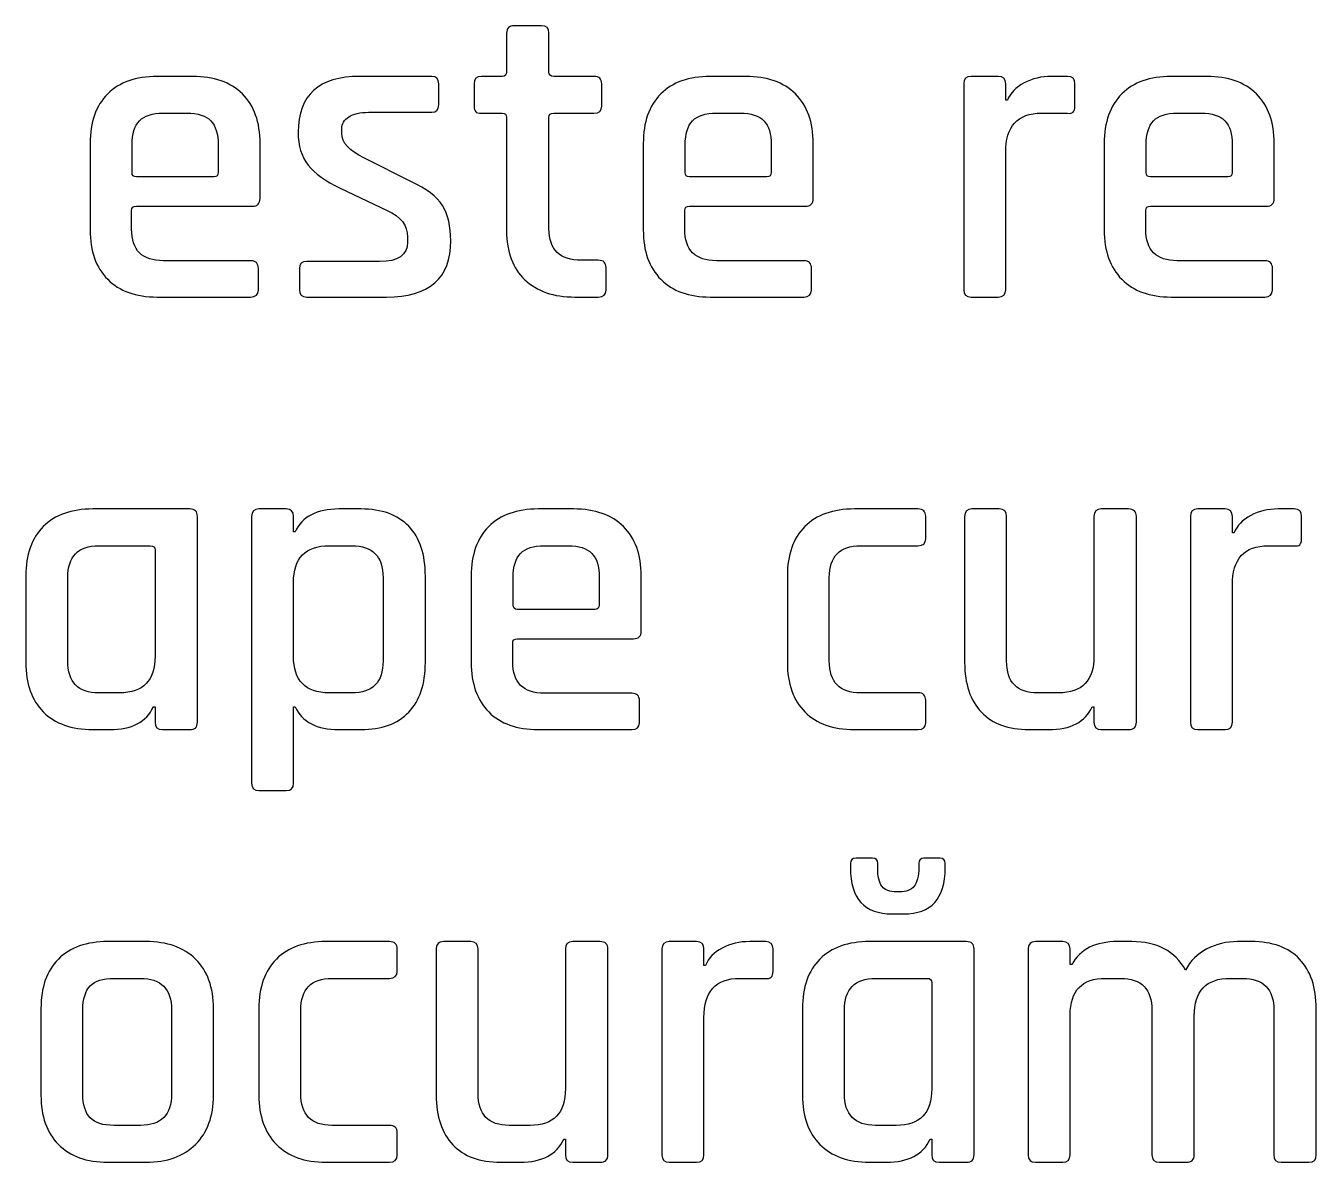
# Model space of a CAD drawing. Extents: x 5 to 177, y 88 to 167.
# Drawn here: x 79.69 to 93.38, y 133.26 to 145.3 of the extents above; entities that cross this region are included whole.
import ezdxf

# ---------------------------------------------------------------- set-up
doc = ezdxf.new("R2010")
doc.units = 0
doc.layers.add('Layer_1', color=7, linetype='CONTINUOUS')

msp = doc.modelspace()

# ---------------------------------------------------------------- linework, layer by layer
at = {"layer": 'Layer_1', "color": 7}
for points in [[(84.790139, 145.22618), (84.790139, 144.81332)], [(85.162209, 145.303901), (84.872822, 145.303901), (84.872822, 145.303901)], [(85.239931, 144.81332), (85.239931, 145.22618)], [(81.460797, 144.767569), (81.084869, 144.767569), (81.084869, 144.767569)], [(83.996939, 144.767569), (83.235713, 144.767569), (83.235713, 144.767569)], [(84.070252, 144.46495), (84.070252, 144.689297)], [(84.446181, 144.689297), (84.446181, 144.451172)], [(84.744388, 144.767569), (84.524452, 144.767569)], [(85.716731, 144.767569), (85.29009, 144.767569)], [(85.799414, 144.451172), (85.799414, 144.689297)], [(87.326281, 144.767569), (86.950352, 144.767569), (86.950352, 144.767569)], [(89.638076, 144.689297), (89.638076, 142.506483)], [(90.004635, 144.767569), (89.715797, 144.767569), (89.715797, 144.767569)], [(90.101098, 144.515112), (90.082909, 144.515112), (90.082909, 144.689297)], [(90.738853, 144.767569), (90.569079, 144.767569)], [(90.816577, 144.451172), (90.816577, 144.689297)], [(92.215008, 144.767569), (91.839079, 144.767569), (91.839079, 144.767569)], [(81.148812, 144.377859), (81.401268, 144.377859)], [(81.148812, 144.377859), (81.148812, 144.377859)], [(83.327765, 144.386679), (83.996939, 144.386679)], [(84.524452, 144.377859), (84.744388, 144.377859)], [(85.29009, 144.377859), (85.716731, 144.377859)], [(87.014843, 144.377859), (87.266749, 144.377859)], [(87.014843, 144.377859), (87.014843, 144.377859)], [(90.463246, 144.377859), (90.738853, 144.377859)], [(91.903019, 144.377859), (92.155478, 144.377859)], [(91.903019, 144.377859), (91.903019, 144.377859)], [(84.790139, 144.331558), (84.790139, 143.13046)], [(85.239931, 143.15306), (85.239931, 144.331558)], [(83.042785, 144.162335), (83.042785, 144.212494)], [(80.373801, 144.056501), (80.373801, 143.139279)], [(80.818632, 143.749475), (80.818632, 144.04272)], [(81.731445, 144.04272), (81.731445, 143.749475)], [(82.176276, 143.473868), (82.176276, 144.056501)], [(86.239835, 144.056501), (86.239835, 143.139279)], [(86.684666, 143.749475), (86.684666, 144.04272)], [(87.596926, 144.04272), (87.596926, 143.749475)], [(88.041757, 143.473868), (88.041757, 144.056501)], [(90.082909, 142.506483), (90.082909, 143.960591)], [(91.128012, 144.056501), (91.128012, 143.139279)], [(91.572842, 143.749475), (91.572842, 144.04272)], [(92.485656, 144.04272), (92.485656, 143.749475)], [(92.930486, 143.473868), (92.930486, 144.056501)], [(83.781415, 143.648603), (83.277052, 143.905467)], [(81.685694, 143.703173), (80.864936, 143.703173)], [(87.551175, 143.703173), (86.730417, 143.703173)], [(92.439905, 143.703173), (91.619146, 143.703173)], [(83.024596, 143.584109), (83.524547, 143.345984)], [(80.813673, 143.148649), (80.813673, 143.345984)], [(80.864936, 143.391735), (82.093593, 143.391735)], [(86.679704, 143.148649), (86.679704, 143.345984)], [(86.730417, 143.391735), (87.959627, 143.391735)], [(91.567881, 143.148649), (91.567881, 143.345984)], [(91.619146, 143.391735), (92.847803, 143.391735)], [(83.740625, 143.065966), (83.740625, 143.010845)], [(82.075404, 142.81351), (81.148812, 142.81351)], [(82.158086, 142.502075), (82.158086, 142.731381)], [(82.594097, 142.731381), (82.594097, 142.506483)], [(83.441867, 142.804691), (82.671268, 142.804691)], [(85.763035, 142.818472), (85.583889, 142.818472)], [(85.845165, 142.502075), (85.845165, 142.7402)], [(87.940885, 142.81351), (87.014843, 142.81351)], [(88.023567, 142.502075), (88.023567, 142.731381)], [(92.829614, 142.81351), (91.903019, 142.81351)], [(92.912297, 142.502075), (92.912297, 142.731381)], [(81.084869, 142.428762), (82.075404, 142.428762)], [(82.671268, 142.428762), (83.515177, 142.428762)], [(85.515537, 142.428762), (85.763035, 142.428762)], [(86.950352, 142.428762), (87.940885, 142.428762)], [(89.715797, 142.428762), (90.004635, 142.428762)], [(91.839079, 142.428762), (92.829614, 142.428762)], [(81.429931, 140.181458), (80.402464, 140.181458), (80.402464, 140.181458)], [(82.452986, 140.181458), (82.164149, 140.181458), (82.164149, 140.181458)], [(83.246186, 140.181458), (83.012469, 140.181458)], [(85.501757, 140.181458), (85.126381, 140.181458), (85.126381, 140.181458)], [(89.153007, 140.181458), (88.47832, 140.181458), (88.47832, 140.181458)], [(90.015108, 140.181458), (89.72572, 140.181458), (89.72572, 140.181458)], [(91.38598, 140.181458), (91.097145, 140.181458)], [(92.409035, 140.181458), (92.120201, 140.181458), (92.120201, 140.181458)], [(93.142703, 140.181458), (92.97293, 140.181458)], [(81.512063, 137.920372), (81.512063, 140.103186)], [(82.085877, 140.103186), (82.085877, 137.273798)], [(82.548897, 139.938371), (82.530707, 139.938371), (82.530707, 140.103186)], [(89.235139, 139.865061), (89.235139, 140.103186)], [(89.647999, 140.103186), (89.647999, 138.553168)], [(90.092829, 138.571908), (90.092829, 140.103186)], [(91.018871, 140.103186), (91.018871, 138.62207)], [(91.468662, 137.920372), (91.468662, 140.103186)], [(92.041926, 140.103186), (92.041926, 137.920372)], [(92.504949, 139.929001), (92.486757, 139.929001), (92.486757, 140.103186)], [(93.220424, 139.865061), (93.220424, 140.103186)], [(80.466957, 139.791748), (81.012109, 139.791748)], [(80.466957, 139.791748), (80.466957, 139.791748)], [(81.063372, 139.745447), (81.063372, 138.62207)], [(82.907186, 139.791748), (83.149722, 139.791748)], [(82.907186, 139.791748), (82.907186, 139.791748)], [(85.190322, 139.791748), (85.442778, 139.791748)], [(85.190322, 139.791748), (85.190322, 139.791748)], [(88.542814, 139.791748), (89.153007, 139.791748)], [(92.867647, 139.791748), (93.142703, 139.791748)], [(79.69195, 139.47039), (79.69195, 138.553168)], [(80.13678, 138.571908), (80.13678, 139.452201)], [(83.480453, 139.452201), (83.480453, 138.571908)], [(83.929141, 138.553168), (83.929141, 139.47039)], [(84.415314, 139.47039), (84.415314, 138.553168)], [(84.860144, 139.163364), (84.860144, 139.456609)], [(85.772955, 139.456609), (85.772955, 139.163364)], [(86.217785, 138.887757), (86.217785, 139.47039)], [(87.767803, 139.47039), (87.767803, 138.553168)], [(88.212634, 138.571357), (88.212634, 139.452201)], [(82.530707, 138.62207), (82.530707, 139.401489)], [(92.486757, 137.920372), (92.486757, 139.37448)], [(85.727204, 139.117062), (84.905895, 139.117062)], [(84.855183, 138.562538), (84.855183, 138.759873)], [(84.905895, 138.805624), (86.135103, 138.805624)], [(80.686893, 138.23236), (80.466957, 138.23236)], [(83.149722, 138.23236), (82.907186, 138.23236)], [(86.116914, 138.227399), (85.190322, 138.227399)], [(89.153007, 138.23236), (88.542814, 138.23236)], [(90.643493, 138.23236), (90.423007, 138.23236)], [(81.044632, 138.085737), (81.063372, 138.085737), (81.063372, 137.920372)], [(82.530707, 137.273798), (82.530707, 138.085737), (82.548897, 138.085737)], [(86.199596, 137.915964), (86.199596, 138.145269)], [(89.235139, 137.915964), (89.235139, 138.154089)], [(91.000682, 138.085737), (91.018871, 138.085737), (91.018871, 137.920372)], [(80.402464, 137.842651), (80.58161, 137.842651)], [(81.141093, 137.842651), (81.429931, 137.842651)], [(83.012469, 137.842651), (83.246186, 137.842651)], [(85.126381, 137.842651), (86.116914, 137.842651)], [(88.47832, 137.842651), (89.153007, 137.842651)], [(90.331507, 137.842651), (90.537659, 137.842651)], [(91.097145, 137.842651), (91.38598, 137.842651)], [(92.120201, 137.842651), (92.409035, 137.842651)], [(82.164149, 137.196074), (82.452986, 137.196074)], [(88.670694, 136.480599), (88.49651, 136.480599), (88.49651, 136.480599)], [(89.386173, 136.480599), (89.216397, 136.480599)], [(88.436427, 136.425478), (88.436427, 136.374765)], [(88.725815, 136.379727), (88.725815, 136.425478)], [(89.161276, 136.425478), (89.161276, 136.379727)], [(89.441294, 136.374765), (89.441294, 136.425478)], [(88.955121, 136.122859), (88.927562, 136.122859)], [(88.881811, 135.888592), (89.000872, 135.888592)], [(80.966358, 135.595347), (80.562868, 135.595347), (80.562868, 135.595347)], [(83.548801, 135.595347), (82.874115, 135.595347), (82.874115, 135.595347)], [(83.630934, 135.27895), (83.630934, 135.517075)], [(84.043794, 135.517075), (84.043794, 133.967057)], [(84.410352, 135.595347), (84.121515, 135.595347), (84.121515, 135.595347)], [(84.488074, 133.985796), (84.488074, 135.517075)], [(85.414666, 135.517075), (85.414666, 134.035959)], [(85.781224, 135.595347), (85.492937, 135.595347)], [(85.864457, 133.334261), (85.864457, 135.517075)], [(86.437721, 135.517075), (86.437721, 133.334261)], [(86.80428, 135.595347), (86.515442, 135.595347), (86.515442, 135.595347)], [(86.90019, 135.34289), (86.882551, 135.34289), (86.882551, 135.517075)], [(87.537948, 135.595347), (87.368724, 135.595347)], [(87.616219, 135.27895), (87.616219, 135.517075)], [(89.665638, 135.595347), (88.638724, 135.595347), (88.638724, 135.595347)], [(89.74832, 133.334261), (89.74832, 135.517075)], [(90.321584, 135.517075), (90.321584, 133.334261)], [(90.688693, 135.595347), (90.399856, 135.595347), (90.399856, 135.595347)], [(90.784604, 135.35226), (90.766415, 135.35226), (90.766415, 135.517075)], [(91.422361, 135.595347), (91.270777, 135.595347)], [(92.688503, 135.595347), (92.541327, 135.595347)], [(80.626811, 135.205637), (80.906826, 135.205637)], [(80.626811, 135.205637), (80.626811, 135.205637)], [(82.938056, 135.205637), (83.548801, 135.205637)], [(87.262891, 135.205637), (87.537948, 135.205637)], [(88.702665, 135.205637), (89.248369, 135.205637)], [(88.702665, 135.205637), (88.702665, 135.205637)], [(91.142896, 135.205637), (91.302747, 135.205637)], [(92.463056, 135.205637), (92.596451, 135.205637)], [(89.299079, 135.159336), (89.299079, 134.035959)], [(79.852353, 134.884279), (79.852353, 133.967057)], [(80.296631, 133.980838), (80.296631, 134.870498)], [(81.237006, 134.870498), (81.237006, 133.980838)], [(81.681836, 133.967057), (81.681836, 134.884279)], [(82.163598, 134.884279), (82.163598, 133.967057)], [(82.608428, 133.985246), (82.608428, 134.86609)], [(86.882551, 133.334261), (86.882551, 134.788369)], [(87.928207, 134.884279), (87.928207, 133.967057)], [(88.372487, 133.985246), (88.372487, 134.86609)], [(90.766415, 133.334261), (90.766415, 134.815928)], [(91.633477, 134.86609), (91.633477, 133.334261)], [(92.082716, 133.334261), (92.082716, 134.806558)], [(92.926628, 134.86609), (92.926628, 133.334261)], [(93.375869, 133.334261), (93.375869, 134.884279)], [(80.906826, 133.646249), (80.626811, 133.646249)], [(83.548801, 133.646249), (82.938056, 133.646249)], [(83.630934, 133.329853), (83.630934, 133.567978)], [(85.038737, 133.646249), (84.818801, 133.646249)], [(88.9226, 133.646249), (88.702665, 133.646249)], [(85.395923, 133.499626), (85.414666, 133.499626), (85.414666, 133.334261)], [(89.28089, 133.499626), (89.299079, 133.499626), (89.299079, 133.334261)], [(80.562868, 133.25654), (80.966358, 133.25654)], [(82.874115, 133.25654), (83.548801, 133.25654)], [(84.726749, 133.25654), (84.933454, 133.25654)], [(85.492937, 133.25654), (85.781224, 133.25654)], [(86.515442, 133.25654), (86.80428, 133.25654)], [(88.638724, 133.25654), (88.817317, 133.25654)], [(89.3768, 133.25654), (89.665638, 133.25654)], [(90.399856, 133.25654), (90.688693, 133.25654)], [(91.711199, 133.25654), (92.000586, 133.25654)], [(93.004349, 133.25654), (93.297595, 133.25654)]]:
    msp.add_lwpolyline(points, dxfattribs=at)
for points in [[(84.872822, 145.303901), (84.817788, 145.303901), (84.790139, 145.278038), (84.790139, 145.22618)], [(85.239931, 145.22618), (85.239931, 145.278038), (85.214068, 145.303901), (85.162209, 145.303901)], [(84.790139, 144.81332), (84.790139, 144.782628), (84.77508, 144.767569), (84.744388, 144.767569)], [(85.29009, 144.767569), (85.256576, 144.767569), (85.239931, 144.782628), (85.239931, 144.81332)], [(81.084869, 144.767569), (80.858385, 144.767569), (80.683585, 144.705635), (80.560113, 144.58181)], [(81.988313, 144.58181), (81.862724, 144.705635), (81.687283, 144.767569), (81.460797, 144.767569)], [(83.235713, 144.767569), (82.798621, 144.767569), (82.580316, 144.570521), (82.580316, 144.176116)], [(84.070252, 144.689297), (84.070252, 144.741156), (84.045975, 144.767569), (83.996939, 144.767569)], [(84.524452, 144.767569), (84.472594, 144.767569), (84.446181, 144.741156), (84.446181, 144.689297)], [(85.799414, 144.689297), (85.799414, 144.741156), (85.771764, 144.767569), (85.716731, 144.767569)], [(86.950352, 144.767569), (86.723869, 144.767569), (86.549066, 144.705635), (86.425594, 144.58181)], [(87.853794, 144.58181), (87.728205, 144.705635), (87.552764, 144.767569), (87.326281, 144.767569)], [(89.715797, 144.767569), (89.663586, 144.767569), (89.638076, 144.741156), (89.638076, 144.689297)], [(90.082909, 144.689297), (90.082909, 144.741156), (90.05614, 144.767569), (90.004635, 144.767569)], [(90.277487, 144.698667), (90.190351, 144.652806), (90.13179, 144.591312), (90.101098, 144.515112)], [(90.569079, 144.767569), (90.461835, 144.767569), (90.364976, 144.744528), (90.277487, 144.698667)], [(90.816577, 144.689297), (90.816577, 144.741156), (90.790711, 144.767569), (90.738853, 144.767569)], [(91.839079, 144.767569), (91.612596, 144.767569), (91.437796, 144.705635), (91.314324, 144.58181)], [(92.74252, 144.58181), (92.616932, 144.705635), (92.441491, 144.767569), (92.215008, 144.767569)], [(80.560113, 144.58181), (80.435935, 144.457985), (80.373801, 144.282985), (80.373801, 144.056501)], [(82.176276, 144.056501), (82.176276, 144.282985), (82.113549, 144.457985), (81.988313, 144.58181)], [(86.425594, 144.58181), (86.301416, 144.457985), (86.239835, 144.282985), (86.239835, 144.056501)], [(88.041757, 144.056501), (88.041757, 144.282985), (87.97903, 144.457985), (87.853794, 144.58181)], [(91.314324, 144.58181), (91.190146, 144.457985), (91.128012, 144.282985), (91.128012, 144.056501)], [(92.930486, 144.056501), (92.930486, 144.282985), (92.867757, 144.457985), (92.74252, 144.58181)], [(80.896906, 144.297381), (80.948764, 144.35065), (81.032748, 144.377859), (81.148812, 144.377859)], [(81.401268, 144.377859), (81.517685, 144.377859), (81.601866, 144.35065), (81.653724, 144.297381)], [(83.116098, 144.338724), (83.165134, 144.370474), (83.23569, 144.386679), (83.327765, 144.386679)], [(83.996939, 144.386679), (84.045975, 144.386679), (84.070252, 144.413092), (84.070252, 144.46495)], [(84.446181, 144.451172), (84.446181, 144.423656), (84.45178, 144.40423), (84.462716, 144.393294)], [(84.462716, 144.393294), (84.473299, 144.382711), (84.494113, 144.377859), (84.524452, 144.377859)], [(84.744388, 144.377859), (84.77508, 144.377859), (84.790139, 144.36225), (84.790139, 144.331558)], [(85.239931, 144.331558), (85.239931, 144.36225), (85.256576, 144.377859), (85.29009, 144.377859)], [(85.716731, 144.377859), (85.771764, 144.377859), (85.799414, 144.402136), (85.799414, 144.451172)], [(86.762387, 144.297381), (86.814245, 144.35065), (86.898779, 144.377859), (87.014843, 144.377859)], [(87.266749, 144.377859), (87.383166, 144.377859), (87.467347, 144.35065), (87.519205, 144.297381)], [(90.082909, 143.960591), (90.082909, 144.238577), (90.209246, 144.377859), (90.463246, 144.377859)], [(90.738853, 144.377859), (90.790711, 144.368687), (90.816577, 144.392964), (90.816577, 144.451172)], [(91.651116, 144.297381), (91.702975, 144.35065), (91.786958, 144.377859), (91.903019, 144.377859)], [(92.155478, 144.377859), (92.271895, 144.377859), (92.356076, 144.35065), (92.407935, 144.297381)], [(80.818632, 144.04272), (80.818632, 144.159137), (80.844695, 144.243759), (80.896906, 144.297381)], [(81.653724, 144.297381), (81.705583, 144.243759), (81.731445, 144.159137), (81.731445, 144.04272)], [(83.042785, 144.212494), (83.042785, 144.264352), (83.067062, 144.306621), (83.116098, 144.338724)], [(86.684666, 144.04272), (86.684666, 144.159137), (86.710176, 144.243759), (86.762387, 144.297381)], [(87.519205, 144.297381), (87.571064, 144.243759), (87.596926, 144.159137), (87.596926, 144.04272)], [(91.572842, 144.04272), (91.572842, 144.159137), (91.598905, 144.243759), (91.651116, 144.297381)], [(92.407935, 144.297381), (92.459793, 144.243759), (92.485656, 144.159137), (92.485656, 144.04272)], [(82.580316, 144.176116), (82.580316, 144.032182), (82.614846, 143.915743), (82.685049, 143.827196)], [(83.277052, 143.905467), (83.121477, 143.978845), (83.042785, 144.064615), (83.042785, 144.162335)], [(82.685049, 143.827196), (82.755605, 143.738296), (82.868668, 143.657487), (83.024596, 143.584109)], [(80.864936, 143.703173), (80.834244, 143.703173), (80.818632, 143.718783), (80.818632, 143.749475)], [(81.731445, 143.749475), (81.731445, 143.718783), (81.716033, 143.703173), (81.685694, 143.703173)], [(86.730417, 143.703173), (86.699725, 143.703173), (86.684666, 143.718783), (86.684666, 143.749475)], [(87.596926, 143.749475), (87.596926, 143.718783), (87.581514, 143.703173), (87.551175, 143.703173)], [(91.619146, 143.703173), (91.588455, 143.703173), (91.572842, 143.718783), (91.572842, 143.749475)], [(92.485656, 143.749475), (92.485656, 143.718783), (92.470244, 143.703173), (92.439905, 143.703173)], [(84.109388, 143.398901), (84.049768, 143.494857), (83.940165, 143.578047), (83.781415, 143.648603)], [(82.093593, 143.391735), (82.148626, 143.391735), (82.176276, 143.418834), (82.176276, 143.473868)], [(87.959627, 143.391735), (88.01466, 143.391735), (88.041757, 143.418834), (88.041757, 143.473868)], [(92.847803, 143.391735), (92.902837, 143.391735), (92.930486, 143.418834), (92.930486, 143.473868)], [(80.813673, 143.345984), (80.813673, 143.376676), (80.831069, 143.391735), (80.864936, 143.391735)], [(83.524547, 143.345984), (83.668481, 143.281779), (83.740625, 143.188027), (83.740625, 143.065966)], [(84.198686, 143.024626), (84.198686, 143.177379), (84.169007, 143.302593), (84.109388, 143.398901)], [(86.679704, 143.345984), (86.679704, 143.376676), (86.69655, 143.391735), (86.730417, 143.391735)], [(91.567881, 143.345984), (91.567881, 143.376676), (91.58528, 143.391735), (91.619146, 143.391735)], [(80.373801, 143.139279), (80.373801, 142.916324), (80.435935, 142.741964), (80.560113, 142.616728)], [(81.148812, 142.81351), (80.925503, 142.81351), (80.813673, 142.925341), (80.813673, 143.148649)], [(85.583889, 142.818472), (85.354583, 142.818472), (85.239931, 142.929752), (85.239931, 143.15306)], [(86.239835, 143.139279), (86.239835, 142.916324), (86.301416, 142.741964), (86.425594, 142.616728)], [(87.014843, 142.81351), (86.791535, 142.81351), (86.679704, 142.925341), (86.679704, 143.148649)], [(91.128012, 143.139279), (91.128012, 142.916324), (91.190146, 142.741964), (91.314324, 142.616728)], [(91.903019, 142.81351), (91.679714, 142.81351), (91.567881, 142.925341), (91.567881, 143.148649)], [(83.740625, 143.010845), (83.740625, 142.873262), (83.640481, 142.804691), (83.441867, 142.804691)], [(83.515177, 142.428762), (83.970966, 142.428762), (84.198686, 142.627046), (84.198686, 143.024626)], [(84.790139, 143.13046), (84.790139, 142.907504), (84.854852, 142.73418), (84.983616, 142.611766)], [(82.158086, 142.731381), (82.158086, 142.786414), (82.130437, 142.81351), (82.075404, 142.81351)], [(82.671268, 142.804691), (82.61941, 142.804691), (82.594097, 142.780417), (82.594097, 142.731381)], [(85.845165, 142.7402), (85.845165, 142.792058), (85.817716, 142.818472), (85.763035, 142.818472)], [(88.023567, 142.731381), (88.023567, 142.786414), (87.995918, 142.81351), (87.940885, 142.81351)], [(92.912297, 142.731381), (92.912297, 142.786414), (92.884648, 142.81351), (92.829614, 142.81351)], [(80.560113, 142.616728), (80.683585, 142.491492), (80.858385, 142.428762), (81.084869, 142.428762)], [(84.983616, 142.611766), (85.111675, 142.489352), (85.289054, 142.428762), (85.515537, 142.428762)], [(86.425594, 142.616728), (86.549066, 142.491492), (86.723869, 142.428762), (86.950352, 142.428762)], [(91.314324, 142.616728), (91.437796, 142.491492), (91.612596, 142.428762), (91.839079, 142.428762)], [(82.075404, 142.428762), (82.130437, 142.428762), (82.158086, 142.453392), (82.158086, 142.502075)], [(82.594097, 142.506483), (82.594097, 142.454625), (82.61941, 142.428762), (82.671268, 142.428762)], [(85.763035, 142.428762), (85.817716, 142.428762), (85.845165, 142.453039), (85.845165, 142.502075)], [(87.940885, 142.428762), (87.995918, 142.428762), (88.023567, 142.453392), (88.023567, 142.502075)], [(89.638076, 142.506483), (89.638076, 142.454625), (89.663586, 142.428762), (89.715797, 142.428762)], [(90.004635, 142.428762), (90.05614, 142.428762), (90.082909, 142.454625), (90.082909, 142.506483)], [(92.829614, 142.428762), (92.884648, 142.428762), (92.912297, 142.453392), (92.912297, 142.502075)], [(80.402464, 140.181458), (80.175983, 140.181458), (80.001181, 140.119524), (79.877708, 139.995699)], [(81.512063, 140.103186), (81.512063, 140.155044), (81.484964, 140.181458), (81.429931, 140.181458)], [(82.164149, 140.181458), (82.111937, 140.181458), (82.085877, 140.155044), (82.085877, 140.103186)], [(82.530707, 140.103186), (82.530707, 140.155044), (82.504492, 140.181458), (82.452986, 140.181458)], [(83.012469, 140.181458), (82.776814, 140.181458), (82.622274, 140.100296), (82.548897, 139.938371)], [(83.752752, 139.997903), (83.634924, 140.120317), (83.466319, 140.181458), (83.246186, 140.181458)], [(85.126381, 140.181458), (84.899898, 140.181458), (84.724545, 140.119524), (84.601073, 139.995699)], [(86.029823, 139.995699), (85.904234, 140.119524), (85.72824, 140.181458), (85.501757, 140.181458)], [(88.47832, 140.181458), (88.25219, 140.181458), (88.077387, 140.119524), (87.953562, 139.995699)], [(89.235139, 140.103186), (89.235139, 140.155044), (89.20804, 140.181458), (89.153007, 140.181458)], [(89.72572, 140.181458), (89.673862, 140.181458), (89.647999, 140.155044), (89.647999, 140.103186)], [(90.092829, 140.103186), (90.092829, 140.155044), (90.066966, 140.181458), (90.015108, 140.181458)], [(91.097145, 140.181458), (91.044934, 140.181458), (91.018871, 140.155044), (91.018871, 140.103186)], [(91.468662, 140.103186), (91.468662, 140.155044), (91.441366, 140.181458), (91.38598, 140.181458)], [(92.120201, 140.181458), (92.06799, 140.181458), (92.041926, 140.155044), (92.041926, 140.103186)], [(92.486757, 140.103186), (92.486757, 140.155044), (92.460541, 140.181458), (92.409035, 140.181458)], [(92.97293, 140.181458), (92.865685, 140.181458), (92.768826, 140.158417), (92.681338, 140.112556)], [(93.220424, 140.103186), (93.220424, 140.155044), (93.194561, 140.181458), (93.142703, 140.181458)], [(79.877708, 139.995699), (79.753531, 139.871521), (79.69195, 139.696521), (79.69195, 139.47039)], [(83.929141, 139.47039), (83.929141, 139.699696), (83.870227, 139.875489), (83.752752, 139.997903)], [(84.601073, 139.995699), (84.476895, 139.871874), (84.415314, 139.696874), (84.415314, 139.47039)], [(86.217785, 139.47039), (86.217785, 139.696874), (86.155059, 139.871874), (86.029823, 139.995699)], [(87.953562, 139.995699), (87.829737, 139.871874), (87.767803, 139.696874), (87.767803, 139.47039)], [(92.681338, 140.112556), (92.594201, 140.066695), (92.53564, 140.005201), (92.504949, 139.929001)], [(89.153007, 139.791748), (89.20804, 139.791748), (89.235139, 139.816025), (89.235139, 139.865061)], [(93.142703, 139.791748), (93.194561, 139.782576), (93.220424, 139.806853), (93.220424, 139.865061)], [(80.13678, 139.452201), (80.13678, 139.678332), (80.246824, 139.791748), (80.466957, 139.791748)], [(81.012109, 139.791748), (81.045976, 139.791748), (81.063372, 139.775786), (81.063372, 139.745447)], [(82.530707, 139.401489), (82.530707, 139.661486), (82.656361, 139.791748), (82.907186, 139.791748)], [(83.149722, 139.791748), (83.369856, 139.791748), (83.480453, 139.678332), (83.480453, 139.452201)], [(84.938416, 139.71127), (84.990274, 139.764539), (85.074258, 139.791748), (85.190322, 139.791748)], [(85.442778, 139.791748), (85.559194, 139.791748), (85.642825, 139.764539), (85.694684, 139.71127)], [(88.212634, 139.452201), (88.212634, 139.678332), (88.322678, 139.791748), (88.542814, 139.791748)], [(92.486757, 139.37448), (92.486757, 139.652469), (92.613647, 139.791748), (92.867647, 139.791748)], [(84.860144, 139.456609), (84.860144, 139.573026), (84.886205, 139.657648), (84.938416, 139.71127)], [(85.694684, 139.71127), (85.746542, 139.657648), (85.772955, 139.573026), (85.772955, 139.456609)], [(84.905895, 139.117062), (84.875203, 139.117062), (84.860144, 139.132672), (84.860144, 139.163364)], [(85.772955, 139.163364), (85.772955, 139.132672), (85.757543, 139.117062), (85.727204, 139.117062)], [(84.855183, 138.759873), (84.855183, 138.790565), (84.872028, 138.805624), (84.905895, 138.805624)], [(86.135103, 138.805624), (86.190139, 138.805624), (86.217785, 138.832723), (86.217785, 138.887757)], [(81.063372, 138.62207), (81.063372, 138.362073), (80.937718, 138.23236), (80.686893, 138.23236)], [(82.907186, 138.23236), (82.656364, 138.23236), (82.530707, 138.362073), (82.530707, 138.62207)], [(91.018871, 138.62207), (91.018871, 138.362073), (90.893965, 138.23236), (90.643493, 138.23236)], [(79.69195, 138.553168), (79.69195, 138.32986), (79.753531, 138.155853), (79.877708, 138.030617)], [(80.466957, 138.23236), (80.246824, 138.23236), (80.13678, 138.345424), (80.13678, 138.571908)], [(83.480453, 138.571908), (83.48045, 138.345424), (83.369856, 138.23236), (83.149722, 138.23236)], [(83.752752, 138.027859), (83.870227, 138.151684), (83.929141, 138.327037), (83.929141, 138.553168)], [(84.415314, 138.553168), (84.415314, 138.330212), (84.476895, 138.155853), (84.601073, 138.030617)], [(85.190322, 138.227399), (84.967013, 138.227399), (84.855183, 138.339229), (84.855183, 138.562538)], [(87.767803, 138.553168), (87.767803, 138.330212), (87.829737, 138.155853), (87.953562, 138.030617)], [(88.542814, 138.23236), (88.322678, 138.23236), (88.212634, 138.345227), (88.212634, 138.571357)], [(89.647999, 138.553168), (89.647999, 138.327037), (89.70711, 138.151684), (89.824938, 138.027859)], [(90.423007, 138.23236), (90.202873, 138.23236), (90.092829, 138.345424), (90.092829, 138.571908)], [(86.199596, 138.145269), (86.199596, 138.200303), (86.171947, 138.227399), (86.116914, 138.227399)], [(89.235139, 138.154089), (89.235139, 138.205947), (89.20804, 138.23236), (89.153007, 138.23236)], [(80.58161, 137.842651), (80.816913, 137.842651), (80.971255, 137.923812), (81.044632, 138.085737)], [(82.548897, 138.085737), (82.622274, 137.923812), (82.776814, 137.842651), (83.012469, 137.842651)], [(90.537659, 137.842651), (90.772962, 137.842651), (90.927304, 137.92346), (91.000682, 138.085737)], [(79.877708, 138.030617), (80.001181, 137.905381), (80.175981, 137.842651), (80.402464, 137.842651)], [(83.246186, 137.842651), (83.466319, 137.842651), (83.634924, 137.904034), (83.752752, 138.027859)], [(84.601073, 138.030617), (84.724545, 137.905381), (84.899898, 137.842651), (85.126381, 137.842651)], [(87.953562, 138.030617), (88.077387, 137.905381), (88.25219, 137.842651), (88.47832, 137.842651)], [(89.824938, 138.027859), (89.942413, 137.904034), (90.111374, 137.842651), (90.331507, 137.842651)], [(81.063372, 137.920372), (81.063372, 137.868514), (81.088882, 137.842651), (81.141093, 137.842651)], [(81.429931, 137.842651), (81.484964, 137.842651), (81.512063, 137.868514), (81.512063, 137.920372)], [(86.116914, 137.842651), (86.171947, 137.842651), (86.199596, 137.867281), (86.199596, 137.915964)], [(89.153007, 137.842651), (89.20804, 137.842651), (89.235139, 137.867281), (89.235139, 137.915964)], [(91.018871, 137.920372), (91.018871, 137.868514), (91.044934, 137.842651), (91.097145, 137.842651)], [(91.38598, 137.842651), (91.441366, 137.842651), (91.468662, 137.868514), (91.468662, 137.920372)], [(92.041926, 137.920372), (92.041926, 137.868514), (92.06799, 137.842651), (92.120201, 137.842651)], [(92.409035, 137.842651), (92.460541, 137.842651), (92.486757, 137.868514), (92.486757, 137.920372)], [(82.085877, 137.273798), (82.085877, 137.22194), (82.111937, 137.196074), (82.164149, 137.196074)], [(82.452986, 137.196074), (82.504492, 137.196074), (82.530707, 137.22194), (82.530707, 137.273798)], [(88.49651, 136.480599), (88.456999, 136.480599), (88.436427, 136.462167), (88.436427, 136.425478)], [(88.725815, 136.425478), (88.725815, 136.462167), (88.707736, 136.480599), (88.670694, 136.480599)], [(89.216397, 136.480599), (89.179708, 136.480599), (89.161276, 136.462167), (89.161276, 136.425478)], [(89.441294, 136.425478), (89.441294, 136.462167), (89.422862, 136.480599), (89.386173, 136.480599)], [(88.436427, 136.374765), (88.436427, 136.050915), (88.585477, 135.888592), (88.881811, 135.888592)], [(88.771566, 136.180187), (88.740875, 136.218287), (88.725815, 136.285182), (88.725815, 136.379727)], [(89.000872, 135.888592), (89.294383, 135.888592), (89.441294, 136.050915), (89.441294, 136.374765)], [(89.161276, 136.379727), (89.161276, 136.288005), (89.145423, 136.222255), (89.11332, 136.182391)], [(88.927562, 136.122859), (88.854184, 136.122859), (88.802258, 136.141734), (88.771566, 136.180187)], [(89.11332, 136.182391), (89.081218, 136.142527), (89.028499, 136.122859), (88.955121, 136.122859)], [(80.562868, 135.595347), (80.336737, 135.595347), (80.161387, 135.533413), (80.037562, 135.409588)], [(81.491667, 135.409588), (81.364667, 135.533413), (81.189666, 135.595347), (80.966358, 135.595347)], [(82.874115, 135.595347), (82.647985, 135.595347), (82.473182, 135.533413), (82.349357, 135.409588)], [(83.630934, 135.517075), (83.630934, 135.568933), (83.603835, 135.595347), (83.548801, 135.595347)], [(84.121515, 135.595347), (84.069657, 135.595347), (84.043794, 135.568933), (84.043794, 135.517075)], [(84.488074, 135.517075), (84.488074, 135.568933), (84.462211, 135.595347), (84.410352, 135.595347)], [(85.492937, 135.595347), (85.440726, 135.595347), (85.414666, 135.568933), (85.414666, 135.517075)], [(85.864457, 135.517075), (85.864457, 135.568933), (85.83661, 135.595347), (85.781224, 135.595347)], [(86.515442, 135.595347), (86.463231, 135.595347), (86.437721, 135.568933), (86.437721, 135.517075)], [(86.882551, 135.517075), (86.882551, 135.568933), (86.855785, 135.595347), (86.80428, 135.595347)], [(87.077132, 135.526445), (86.989996, 135.480584), (86.930882, 135.41909), (86.90019, 135.34289)], [(87.368724, 135.595347), (87.26148, 135.595347), (87.164621, 135.572306), (87.077132, 135.526445)], [(87.616219, 135.517075), (87.616219, 135.568933), (87.589806, 135.595347), (87.537948, 135.595347)], [(88.638724, 135.595347), (88.412594, 135.595347), (88.237241, 135.533413), (88.113416, 135.409588)], [(89.74832, 135.517075), (89.74832, 135.568933), (89.721024, 135.595347), (89.665638, 135.595347)], [(90.399856, 135.595347), (90.347645, 135.595347), (90.321584, 135.568933), (90.321584, 135.517075)], [(90.766415, 135.517075), (90.766415, 135.568933), (90.740199, 135.595347), (90.688693, 135.595347)], [(91.270777, 135.595347), (91.035474, 135.595347), (90.873151, 135.514185), (90.784604, 135.35226)], [(91.990664, 135.292728), (91.877775, 135.494517), (91.688356, 135.595347), (91.422361, 135.595347)], [(92.216111, 135.517075), (92.115217, 135.465217), (92.0397, 135.390448), (91.990664, 135.292728)], [(92.541327, 135.595347), (92.42491, 135.595347), (92.316653, 135.568933), (92.216111, 135.517075)], [(93.199481, 135.409588), (93.08165, 135.533413), (92.911459, 135.595347), (92.688503, 135.595347)], [(80.037562, 135.409588), (79.913737, 135.28541), (79.852353, 135.11041), (79.852353, 134.884279)], [(81.681836, 134.884279), (81.681836, 135.11041), (81.618667, 135.28541), (81.491667, 135.409588)], [(82.349357, 135.409588), (82.225532, 135.285763), (82.163598, 135.110762), (82.163598, 134.884279)], [(88.113416, 135.409588), (87.989238, 135.285763), (87.928207, 135.110762), (87.928207, 134.884279)], [(93.375869, 134.884279), (93.375869, 135.11041), (93.316953, 135.28541), (93.199481, 135.409588)], [(80.374905, 135.125159), (80.427116, 135.178781), (80.510747, 135.205637), (80.626811, 135.205637)], [(80.906826, 135.205637), (81.126959, 135.205637), (81.237006, 135.093807), (81.237006, 134.870498)], [(82.608428, 134.86609), (82.608428, 135.09222), (82.717922, 135.205637), (82.938056, 135.205637)], [(83.548801, 135.205637), (83.603835, 135.205637), (83.630934, 135.229914), (83.630934, 135.27895)], [(86.882551, 134.788369), (86.882551, 135.066358), (87.008891, 135.205637), (87.262891, 135.205637)], [(87.537948, 135.205637), (87.589806, 135.196465), (87.616219, 135.220742), (87.616219, 135.27895)], [(88.372487, 134.86609), (88.372487, 135.09222), (88.482531, 135.205637), (88.702665, 135.205637)], [(89.248369, 135.205637), (89.281883, 135.205637), (89.299079, 135.190027), (89.299079, 135.159336)], [(90.766415, 134.815928), (90.766415, 135.075925), (90.892071, 135.205637), (91.142896, 135.205637)], [(91.302747, 135.205637), (91.52288, 135.205637), (91.633477, 135.09222), (91.633477, 134.86609)], [(92.082716, 134.806558), (92.082716, 135.072552), (92.209761, 135.205637), (92.463056, 135.205637)], [(92.596451, 135.205637), (92.816584, 135.205637), (92.926628, 135.09222), (92.926628, 134.86609)], [(80.296631, 134.870498), (80.296633, 134.986562), (80.323047, 135.071889), (80.374905, 135.125159)], [(79.852353, 133.967057), (79.852353, 133.743749), (79.913737, 133.569742), (80.037562, 133.444506)], [(80.374905, 133.726728), (80.323047, 133.779997), (80.296631, 133.864774), (80.296631, 133.980838)], [(81.237006, 133.980838), (81.237006, 133.75753), (81.126959, 133.646249), (80.906826, 133.646249)], [(81.491667, 133.444506), (81.618667, 133.569742), (81.681836, 133.743749), (81.681836, 133.967057)], [(82.163598, 133.967057), (82.163598, 133.744101), (82.225532, 133.569742), (82.349357, 133.444506)], [(82.938056, 133.646249), (82.717922, 133.646249), (82.608428, 133.759116), (82.608428, 133.985246)], [(84.043794, 133.967057), (84.043794, 133.740926), (84.102355, 133.565573), (84.220183, 133.441748)], [(84.818801, 133.646249), (84.598668, 133.646249), (84.488074, 133.759313), (84.488074, 133.985796)], [(85.414666, 134.035959), (85.414666, 133.775961), (85.289209, 133.646249), (85.038737, 133.646249)], [(87.928207, 133.967057), (87.928207, 133.743749), (87.989238, 133.569742), (88.113416, 133.444506)], [(88.702665, 133.646249), (88.482531, 133.646249), (88.372487, 133.758763), (88.372487, 133.985246)], [(89.299079, 134.035959), (89.299079, 133.775961), (89.173425, 133.646249), (88.9226, 133.646249)], [(80.626811, 133.646249), (80.510747, 133.646249), (80.427116, 133.673106), (80.374905, 133.726728)], [(83.630934, 133.567978), (83.630934, 133.619836), (83.603835, 133.646249), (83.548801, 133.646249)], [(80.037562, 133.444506), (80.161387, 133.319269), (80.336737, 133.25654), (80.562868, 133.25654)], [(80.966358, 133.25654), (81.189666, 133.25654), (81.364667, 133.319269), (81.491667, 133.444506)], [(82.349357, 133.444506), (82.473182, 133.319269), (82.647985, 133.25654), (82.874115, 133.25654)], [(84.220183, 133.441748), (84.337658, 133.317923), (84.506616, 133.25654), (84.726749, 133.25654)], [(84.933454, 133.25654), (85.168757, 133.25654), (85.322545, 133.337349), (85.395923, 133.499626)], [(88.113416, 133.444506), (88.237241, 133.319269), (88.412594, 133.25654), (88.638724, 133.25654)], [(88.817317, 133.25654), (89.05262, 133.25654), (89.207512, 133.337701), (89.28089, 133.499626)], [(83.548801, 133.25654), (83.603835, 133.25654), (83.630934, 133.281169), (83.630934, 133.329853)], [(85.414666, 133.334261), (85.414666, 133.282403), (85.440726, 133.25654), (85.492937, 133.25654)], [(85.781224, 133.25654), (85.83661, 133.25654), (85.864457, 133.282403), (85.864457, 133.334261)], [(86.437721, 133.334261), (86.437721, 133.282403), (86.463231, 133.25654), (86.515442, 133.25654)], [(86.80428, 133.25654), (86.855785, 133.25654), (86.882551, 133.282403), (86.882551, 133.334261)], [(89.299079, 133.334261), (89.299079, 133.282403), (89.324942, 133.25654), (89.3768, 133.25654)], [(89.665638, 133.25654), (89.721024, 133.25654), (89.74832, 133.282403), (89.74832, 133.334261)], [(90.321584, 133.334261), (90.321584, 133.282403), (90.347645, 133.25654), (90.399856, 133.25654)], [(90.688693, 133.25654), (90.740199, 133.25654), (90.766415, 133.282403), (90.766415, 133.334261)], [(91.633477, 133.334261), (91.633477, 133.282403), (91.65934, 133.25654), (91.711199, 133.25654)], [(92.000586, 133.25654), (92.05562, 133.25654), (92.082716, 133.282403), (92.082716, 133.334261)], [(92.926628, 133.334261), (92.926628, 133.282403), (92.952491, 133.25654), (93.004349, 133.25654)], [(93.297595, 133.25654), (93.349806, 133.25654), (93.375869, 133.282403), (93.375869, 133.334261)]]:
    msp.add_open_spline(points, degree=3, dxfattribs=at)

doc.saveas('drawing.dxf')
